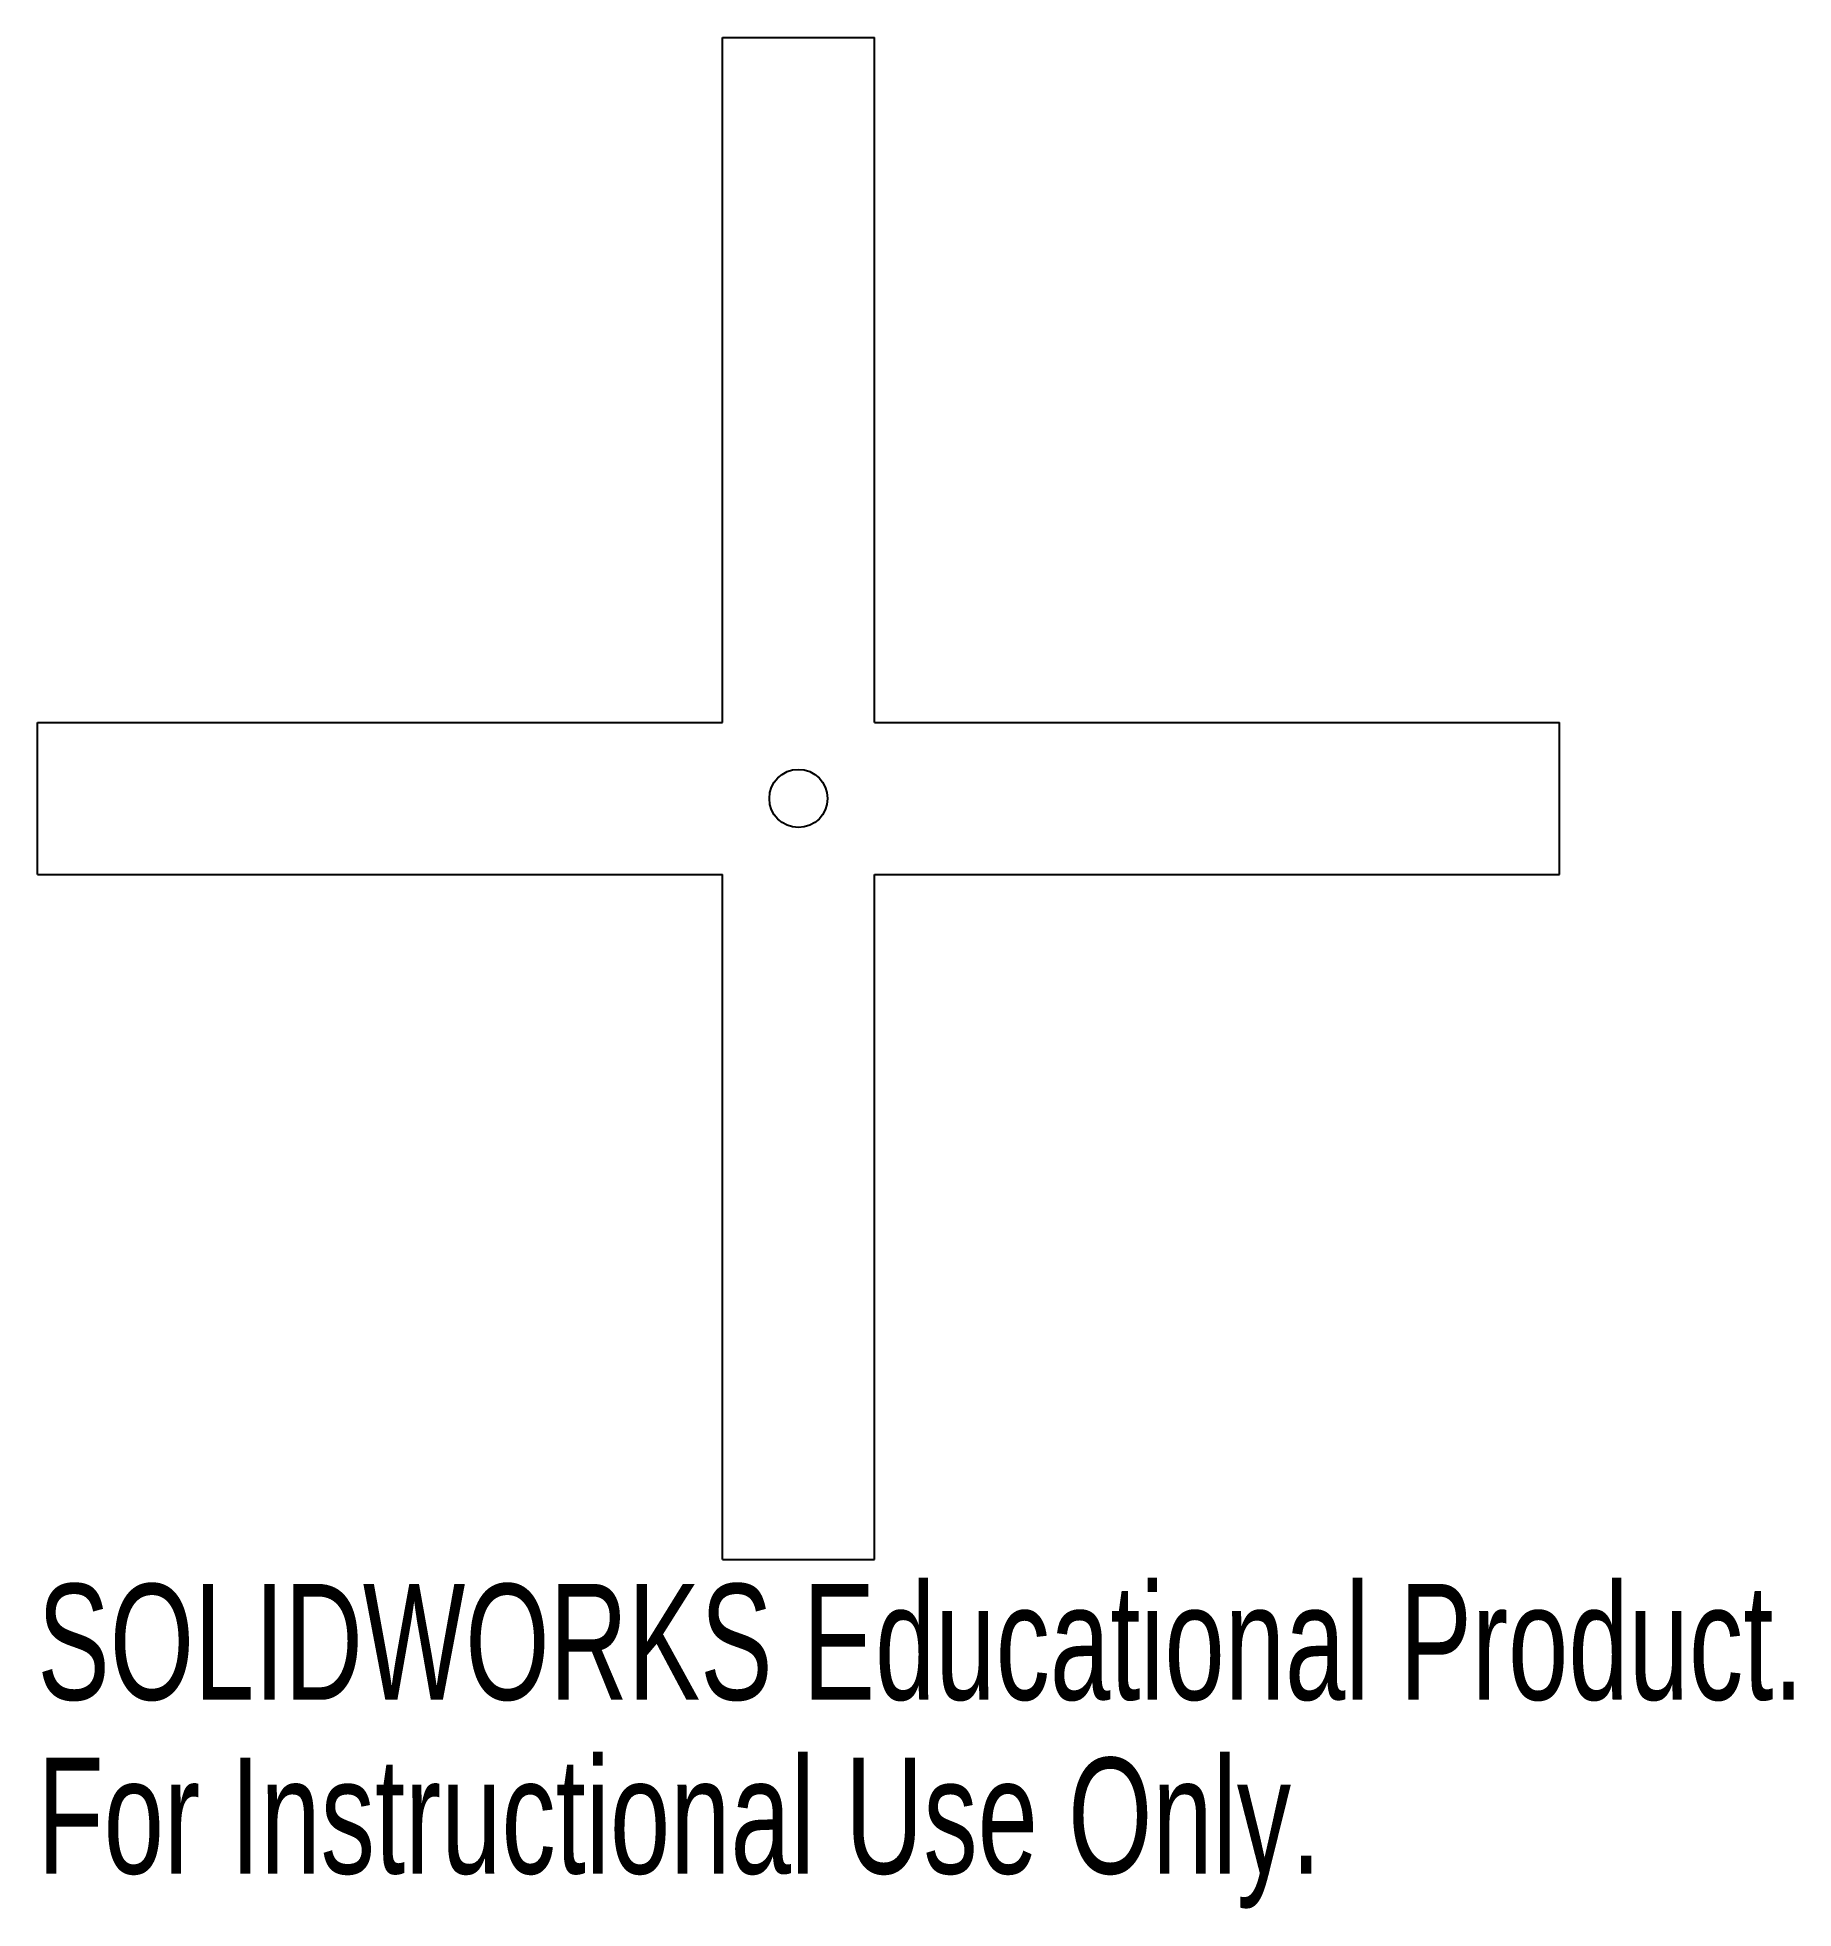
# Model space of a CAD drawing. Header units: inches. Extents: x -1.25 to 1.63, y -1.82 to 1.25.
import ezdxf

# ---------------------------------------------------------------- set-up
doc = ezdxf.new("R2010")
doc.units = ezdxf.units.IN
doc.header["$MEASUREMENT"] = 0
doc.styles.add('SLDTEXTSTYLE0', font='TXT', dxfattribs={"width": 0.7})

msp = doc.modelspace()

# ---------------------------------------------------------------- linework, layer by layer
at = {"color": 7, "linetype": 'Continuous', "lineweight": 25}
for p, q in [((-0.125, 1.25), (0.125, 1.25)), ((-0.125, 0.125), (-0.125, 1.25)), ((0.125, 0.125), (0.125, 1.25)), ((-1.25, 0.125), (-0.125, 0.125)), ((-1.25, -0.125), (-1.25, 0.125)), ((0.125, 0.125), (1.25, 0.125)), ((1.25, -0.125), (1.25, 0.125)), ((-1.25, -0.125), (-0.125, -0.125)), ((-0.125, -1.25), (-0.125, -0.125)), ((0.125, -1.25), (0.125, -0.125)), ((0.125, -0.125), (1.25, -0.125)), ((-0.125, -1.25), (0.125, -1.25))]:
    msp.add_line(p, q, dxfattribs=at)
msp.add_circle((0, 0), 0.0478, dxfattribs=at)

# ---------------------------------------------------------------- texts
at = {"color": 7, "linetype": 'Continuous', "char_height": 0.1903, "attachment_point": 1, "style": 'SLDTEXTSTYLE0'}
for s, insert in [('SOLIDWORKS Educational Product.', (-1.25, -1.2901)), ('For Instructional Use Only.', (-1.25, -1.5756))]:
    msp.add_mtext(s, dxfattribs=dict(at, insert=insert))

doc.saveas('drawing.dxf')
